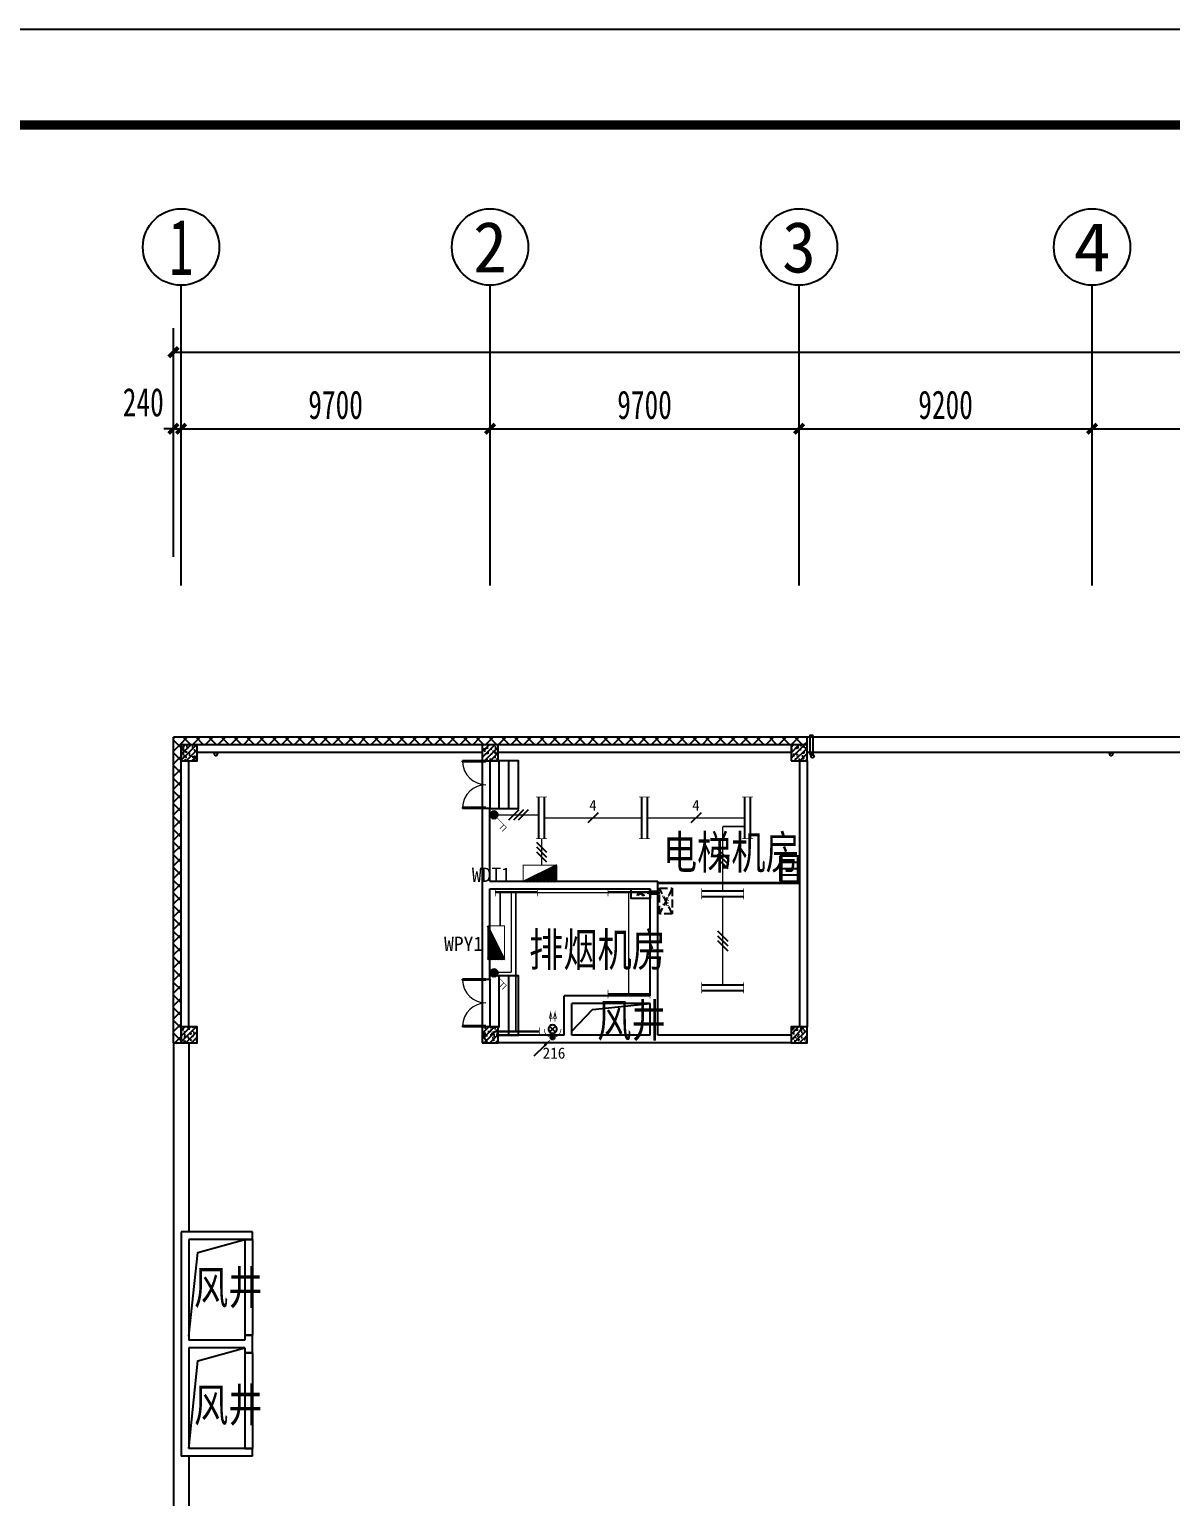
# Model space of a CAD drawing. Header units: millimetres. Extents: x -633009578 to 5705885, y -633235091 to 2571734.
# Drawn here: x 3029311 to 3065143, y 1762923 to 1808964 of the extents above; entities that cross this region are included whole.
import ezdxf
from ezdxf.enums import TextEntityAlignment as Align

# ---------------------------------------------------------------- set-up
doc = ezdxf.new("R2010")
doc.units = ezdxf.units.MM
doc.header["$LTSCALE"] = 1000
doc.header["$MEASUREMENT"] = 0
doc.linetypes.add('DASH', pattern=[0.35, 0.25, -0.1])
doc.layers.get('0').update_dxf_attribs({"color": 9})
for name, color, linetype in [('000000000000电气', 7, 'Continuous'), ('3T_WOOD', 21, 'Continuous'), ('A-COLUM(柱)', 255, 'Continuous'), ('A-DOOR(门）', 4, 'Continuous'), ('A-EQPM(设备)', 15, 'Continuous'), ('A-HATH(填充)', 8, 'Continuous'), ('A-LM-QPM(设备)', 8, 'Continuous'), ('A-LM-RAIL(栏杆)', 167, 'Continuous'), ('A-OTHER(其它)', 192, 'Continuous'), ('A-ROOF(屋顶)', 11, 'Continuous'), ('A-ROOF-G(钢构)', 25, 'Continuous'), ('A-ST(雨水管)', 161, 'Continuous'), ('A-STAR(楼梯)', 51, 'Continuous'), ('A-TEXT(房间)', 243, 'Continuous'), ('A-WALL(墙)', 255, 'Continuous'), ('A-WINDOW（窗）', 4, 'Continuous'), ('AXIS_TEXT', 7, 'Continuous'), ('C-AXIS(轴号)', 3, 'Continuous'), ('WALL', 9, 'Continuous'), ('电-弱电平面-箭头', 3, 'Continuous'), ('电-强电平面-标注', 3, 'Continuous'), ('电-强电平面-线缆', 3, 'Continuous'), ('设备-照明', 3, 'Continuous'), ('设备-箱柜', 3, 'Continuous'), ('院图签、封面151013$0$PUB_TITLE', 153, 'Continuous'), ('院图签、封面151013$0$图签文字', 4, 'Continuous')]:
    doc.layers.add(name, color=color, linetype=linetype)
doc.styles.add('_TCH', font='simhei.ttf', dxfattribs={"width": 0.75, "bigfont": 'hztxt.shx'})
doc.styles.add('_TCH_AXIS', font='simhei.ttf', dxfattribs={"bigfont": 'GBCBIG'})
doc.styles.add('_TCH_DIM', font='simhei.ttf', dxfattribs={"width": 0.8, "bigfont": 'hztxt.shx'})
doc.styles.add('_TCH_DIM_T3', font='simhei.ttf', dxfattribs={"width": 0.707, "bigfont": 'GBCBIG'})
doc.styles.add('COMPLEX', font='simhei.ttf')
doc.styles.add('ELEC-DIM', font='simhei.ttf')
doc.styles.add('IDQSTYLE', font='simhei.ttf', dxfattribs={"width": 0.707, "bigfont": 'hztxt.shx'})
doc.styles.add('宋体', font='simhei.ttf')
doc.styles.add('院图签、封面151013$0$-宋体', font='simhei.ttf', dxfattribs={"width": 0.8})
doc.dimstyles.new('_TCH_ARCH&&300', dxfattribs={"dimtxt": 892.5, "dimasz": 300, "dimexe": 750, "dimexo": 900, "dimgap": 300, "dimtad": 1, "dimdec": 0, "dimzin": 0, "dimdsep": 46, "dimtxsty": '_TCH_DIM_T3', "dimblk": 'ARCHTICK', "dimcen": 0.09, "dimclrt": 7, "dimazin": 2, "dimtfac": 1, "dimtdec": 0, "dimtix": 1, "dimtmove": 2, "dimatfit": 3, "dimfxl": 1, "dimtolj": 1, "dimtzin": 0, "dimarcsym": 0})
pattern_1 = [(45, (-2085598.514908035, -974312.4123308776), (-200.0002033111466, 200.0002033111467), []), (135, (-2085598.514908035, -974312.4123308776), (-200.0002033111467, -200.0002033111466), [])]

# ---------------------------------------------------------------- blocks, each defined once
blk = doc.blocks.new('31231')
at = {"layer": 'A-EQPM(设备)', "linetype": 'DASH', "ltscale": 500}
blk.add_lwpolyline([(46923.81837394973, 1033154.040788963), (47003.81837394973, 1033154.040788963), (47003.81837394973, 1032854.040788963), (46923.81837394973, 1032854.040788963)], close=True, dxfattribs=at)
blk.add_lwpolyline([(46963.81837394973, 1033204.040788963), (46963.81837394973, 1032804.040788963)], dxfattribs=at)
blk = doc.blocks.new('VdFDAFDFfasdgfswgre')
at = {"layer": 'A-LM-QPM(设备)'}
for p, q in [((-18.82899837940931, -406.182118716184), (32.44091908354312, -219.865729555022)), ((5.094279481098056, -412.765245873481), (-18.82899837940931, -406.182118716184)), ((26.97990751266479, -333.232229411602), (5.094279481098056, -412.765245873481)), ((49.2817729152739, -324.0305588338524), (26.97990751266479, -333.232229411602)), ((26.97990751266479, -333.232229411602), (49.2817729152739, -324.0305588338524)), ((67.04131023027003, -429.8116214922629), (26.97990751266479, -333.232229411602)), ((32.44091908354312, -219.865729555022), (56.36419694311917, -226.448856712319)), ((56.36419694311917, -226.448856712319), (37.18157476373017, -296.1590703437105)), ((37.18157476373017, -296.1590703437105), (49.2817729152739, -324.0305588338524)), ((49.2817729152739, -324.0305588338524), (125.9159782715142, -245.5878820237704)), ((153.1663345098495, -253.0865434217267), (58.93851659074426, -349.0140868732706)), ((58.93851659074426, -349.0140868732706), (97.61874484550208, -438.2258171304129)), ((97.61874484550208, -438.2258171304129), (67.04131023027003, -429.8116214922629)), ((125.9159782715142, -245.5878820237704), (153.1663345098495, -253.0865434217267))]:
    blk.add_line(p, q, dxfattribs=at)
blk.add_lwpolyline([(0, 0), (289.248551459983, -79.59444376500323), (130.0596639309078, -658.0915466849692), (-159.1888875309378, -578.4971029208973)], close=True, dxfattribs=at)
blk = doc.blocks.new('1fdasdas')
at = {"layer": 'A-EQPM(设备)', "linetype": 'DASH'}
for p, q in [((800.000240216963, -0.0003133723512291908), (0.0002401703968644142, 399.9996865927242)), ((0.0002401703968644142, -0.0003133723512291908), (800.000240216963, 399.9996865927242))]:
    blk.add_line(p, q, dxfattribs=at)
blk.add_lwpolyline([(0.0002401703968644142, 399.9996865927242), (800.000240216963, 399.9996865927242), (800.000240216963, -0.0003133723512291908), (0.0002401703968644142, -0.0003133723512291908)], close=True, dxfattribs=at)
at = {"layer": 'A-EQPM(设备)', "style": '_TCH_DIM', "width": 0.7058823529411765}
blk.add_text('A.C', height=204, dxfattribs=at).set_placement((239.6609672275372, 108.2505295248702))
blk = doc.blocks.new('$DorLib2D$00000002')
for p, q in [((-0.5, -5.684341886080802e-17), (-0.5000000000000007, 0.4875)), ((-0.4750000000000007, 0.4875), (-0.5000000000000007, 0.4875)), ((-0.475, -2.842170943040401e-17), (-0.4750000000000007, 0.4875)), ((0.475, -2.842170943040401e-17), (0.4750000000000007, 0.4875)), ((0.4750000000000007, 0.4875), (0.5000000000000007, 0.4875)), ((0.5, -5.684341886080802e-17), (0.5000000000000007, 0.4875)), ((-0.5, -5.684341886080802e-17), (-0.475, -2.842170943040401e-17)), ((0.5, -5.684341886080802e-17), (0.475, -2.842170943040401e-17))]:
    blk.add_line(p, q)
at = {"lineweight": 13}
for centre, start, end in [((-0.4875, -4.263256414560601e-17), 0, 88.53071641864632), ((0.4875, -4.263256414560601e-17), 91.4692835813537, 180)]:
    blk.add_arc(centre, 0.4875, start, end, dxfattribs=at)
blk = doc.blocks.new('_FZH')
h = blk.add_hatch()
h.set_pattern_fill('钢筋混凝土', color=256, scale=0.1, style=0)
h.set_pattern_definition([(45, (0, 0), (-0.1767766952966369, 0.1767766952966369), []), (50, (0, 0), (0.7172601826007535, -0.06275213498259512), [0.07500000000000001, -0.8250000000000001]), (355, (0, 0), (-0.138751333613, 0.7521921337000119), [0.06, -0.66]), (100.4514, (0.05977168000000001, -0.00522934), (0.5785093817140216, 0.6894395420609536), [0.06374019, -0.701142112]), (46.1842, (0, 0.2), (1.067241048625645, -0.1655190143290181), [0.1125, -1.2375]), (96.6356, (0.088936745, 0.186206693), (0.9346627055487033, 0.9741178709004418), [0.095610288, -1.051713]), (351.1842, (0, 0.2), (0.9346619451336272, 0.9741186009253247), [0.09000000000000001, -0.9900000000000001]), (21, (0.1, 0.15), (0.5969070521184617, -0.4026188906653388), [0.07500000000000001, -0.8250000000000001]), (326, (0.1, 0.15), (0.2433153319215824, 0.7251500450468529), [0.06, -0.66]), (71.4514, (0.149742233, 0.116448394), (0.84022262858149, 0.3225304967099524), [0.06374019, -0.701142112]), (37.50000000000001, (0, 0), (0.01215985531729062, 0.3328938538313115), [0, -0.652, 0, -0.67, 0, -0.6625000000000001]), (7.499999999999999, (0, 0), (0.2630695374421486, 0.3944117118823603), [0, -0.382, 0, -0.637, 0, -0.2525]), (-32.5, (-0.223, 0), (0.533822436172409, -0.02255487173437976), [0, -0.25, 0, -0.78, 0, -1.035]), (-42.5, (-0.323, 0), (0.5831861693423862, 0.1001049823323177), [0, -0.325, 0, -0.518, 0, -0.735])])
h.paths.add_polyline_path([(-0.5, -0.5), (0.5, -0.5), (0.5, 0.5), (-0.5, 0.5)])
blk.add_lwpolyline([(-0.5, -0.5), (0.5, -0.5), (0.5, 0.5), (-0.5, 0.5)], close=True)
blk = doc.blocks.new('_ArchTick')
at = {"color": 0, "linetype": 'ByBlock', "const_width": 0.4}
blk.add_lwpolyline([(-0.5, -0.5), (0.5, 0.5)], dxfattribs=at)
blk = doc.blocks.new('*D435')
at = {"layer": 'C-AXIS(轴号)', "color": 0, "lineweight": -2, "transparency": 16777216}
for p, q in [((-133540.0009442, 140999.999999938), (-133540.0009442, 145769.4722877884)), ((-133299.9960723259, 140999.999999938), (-133299.9960723259, 145769.4722877884)), ((-133540.0009442, 145019.4722877884), (-133840.0009442, 145019.4722877884)), ((-133540.0009442, 145019.4722877884), (-133299.9960723259, 145019.4722877884)), ((-133299.9960723259, 145019.4722877884), (-132999.9960723259, 145019.4722877884))]:
    blk.add_line(p, q, dxfattribs=at)
at = {"layer": 'Defpoints', "color": 0, "transparency": 16777216}
for p in [(-133299.9960723259, 145019.4722877884), (-133540.0009442, 140099.999999938), (-133299.9960723259, 140099.999999938)]:
    blk.add_point(p, dxfattribs=at)
at = {"layer": 'C-AXIS(轴号)', "color": 0, "linetype": 'ByBlock', "lineweight": -2, "transparency": 16777216, "xscale": 300, "yscale": 300, "zscale": 300}
blk.add_blockref('_ArchTick', (-133540.0009442, 145019.4722877884), dxfattribs=at)
at = {"layer": 'C-AXIS(轴号)', "color": 0, "linetype": 'ByBlock', "lineweight": -2, "transparency": 16777216, "xscale": 300, "yscale": 300, "zscale": 300, "rotation": 180}
blk.add_blockref('_ArchTick', (-133299.9960723259, 145019.4722877884), dxfattribs=at)
at = {"layer": 'C-AXIS(轴号)', "color": 7, "transparency": 16777216, "insert": (-134488.0009442, 145844.4722877884), "char_height": 892.5, "attachment_point": 5, "style": '_TCH_DIM_T3'}
blk.add_mtext('\\A1;240', dxfattribs=at)
blk = doc.blocks.new('*D436')
at = {"layer": 'C-AXIS(轴号)', "color": 0, "lineweight": -2, "transparency": 16777216}
for p, q in [((-133299.9960723259, 140999.999999938), (-133299.9960723259, 145769.4722877884)), ((-123599.9960723259, 140999.999999938), (-123599.9960723259, 145769.4722877884)), ((-133299.9960723259, 145019.4722877884), (-123599.9960723259, 145019.4722877884))]:
    blk.add_line(p, q, dxfattribs=at)
at = {"layer": 'Defpoints', "color": 0, "transparency": 16777216}
for p in [(-123599.9960723259, 145019.4722877884), (-133299.9960723259, 140099.999999938), (-123599.9960723259, 140099.999999938)]:
    blk.add_point(p, dxfattribs=at)
at = {"layer": 'C-AXIS(轴号)', "color": 0, "linetype": 'ByBlock', "lineweight": -2, "transparency": 16777216, "xscale": 300, "yscale": 300, "zscale": 300, "rotation": 180}
blk.add_blockref('_ArchTick', (-133299.9960723259, 145019.4722877884), dxfattribs=at)
at = {"layer": 'C-AXIS(轴号)', "color": 0, "linetype": 'ByBlock', "lineweight": -2, "transparency": 16777216, "xscale": 300, "yscale": 300, "zscale": 300}
blk.add_blockref('_ArchTick', (-123599.9960723259, 145019.4722877884), dxfattribs=at)
at = {"layer": 'C-AXIS(轴号)', "color": 7, "transparency": 16777216, "insert": (-128449.9960723259, 145765.7222877884), "char_height": 892.5, "attachment_point": 5, "style": '_TCH_DIM_T3'}
blk.add_mtext('\\A1;9700', dxfattribs=at)
blk = doc.blocks.new('*D437')
at = {"layer": 'C-AXIS(轴号)', "color": 0, "lineweight": -2, "transparency": 16777216}
for p, q in [((-123599.9960723259, 140999.999999938), (-123599.9960723259, 145769.4722877884)), ((-113899.9960723259, 140999.999999938), (-113899.9960723259, 145769.4722877884)), ((-123599.9960723259, 145019.4722877884), (-113899.9960723259, 145019.4722877884))]:
    blk.add_line(p, q, dxfattribs=at)
at = {"layer": 'Defpoints', "color": 0, "transparency": 16777216}
for p in [(-113899.9960723259, 145019.4722877884), (-123599.9960723259, 140099.999999938), (-113899.9960723259, 140099.999999938)]:
    blk.add_point(p, dxfattribs=at)
at = {"layer": 'C-AXIS(轴号)', "color": 0, "linetype": 'ByBlock', "lineweight": -2, "transparency": 16777216, "xscale": 300, "yscale": 300, "zscale": 300, "rotation": 180}
blk.add_blockref('_ArchTick', (-123599.9960723259, 145019.4722877884), dxfattribs=at)
at = {"layer": 'C-AXIS(轴号)', "color": 0, "linetype": 'ByBlock', "lineweight": -2, "transparency": 16777216, "xscale": 300, "yscale": 300, "zscale": 300}
blk.add_blockref('_ArchTick', (-113899.9960723259, 145019.4722877884), dxfattribs=at)
at = {"layer": 'C-AXIS(轴号)', "color": 7, "transparency": 16777216, "insert": (-118749.9960723259, 145765.7222877884), "char_height": 892.5, "attachment_point": 5, "style": '_TCH_DIM_T3'}
blk.add_mtext('\\A1;9700', dxfattribs=at)
blk = doc.blocks.new('*D438')
at = {"layer": 'C-AXIS(轴号)', "color": 0, "lineweight": -2, "transparency": 16777216}
for p, q in [((-113899.9960723259, 140999.999999938), (-113899.9960723259, 145769.4722877884)), ((-104699.9960723259, 140999.999999938), (-104699.9960723259, 145769.4722877884)), ((-113899.9960723259, 145019.4722877884), (-104699.9960723259, 145019.4722877884))]:
    blk.add_line(p, q, dxfattribs=at)
at = {"layer": 'Defpoints', "color": 0, "transparency": 16777216}
for p in [(-104699.9960723259, 145019.4722877884), (-113899.9960723259, 140099.999999938), (-104699.9960723259, 140099.999999938)]:
    blk.add_point(p, dxfattribs=at)
at = {"layer": 'C-AXIS(轴号)', "color": 0, "linetype": 'ByBlock', "lineweight": -2, "transparency": 16777216, "xscale": 300, "yscale": 300, "zscale": 300, "rotation": 180}
blk.add_blockref('_ArchTick', (-113899.9960723259, 145019.4722877884), dxfattribs=at)
at = {"layer": 'C-AXIS(轴号)', "color": 0, "linetype": 'ByBlock', "lineweight": -2, "transparency": 16777216, "xscale": 300, "yscale": 300, "zscale": 300}
blk.add_blockref('_ArchTick', (-104699.9960723259, 145019.4722877884), dxfattribs=at)
at = {"layer": 'C-AXIS(轴号)', "color": 7, "transparency": 16777216, "insert": (-109299.9960723259, 145765.7222877884), "char_height": 892.5, "attachment_point": 5, "style": '_TCH_DIM_T3'}
blk.add_mtext('\\A1;9200', dxfattribs=at)
blk = doc.blocks.new('*D439')
at = {"layer": 'C-AXIS(轴号)', "color": 0, "lineweight": -2, "transparency": 16777216}
for p, q in [((-104699.9960723259, 140999.999999938), (-104699.9960723259, 145769.4722877884)), ((-95499.99607232586, 140999.999999938), (-95499.99607232586, 145769.4722877884)), ((-104699.9960723259, 145019.4722877884), (-95499.99607232586, 145019.4722877884))]:
    blk.add_line(p, q, dxfattribs=at)
at = {"layer": 'Defpoints', "color": 0, "transparency": 16777216}
for p in [(-95499.99607232586, 145019.4722877884), (-104699.9960723259, 140099.999999938), (-95499.99607232586, 140099.999999938)]:
    blk.add_point(p, dxfattribs=at)
at = {"layer": 'C-AXIS(轴号)', "color": 0, "linetype": 'ByBlock', "lineweight": -2, "transparency": 16777216, "xscale": 300, "yscale": 300, "zscale": 300, "rotation": 180}
blk.add_blockref('_ArchTick', (-104699.9960723259, 145019.4722877884), dxfattribs=at)
at = {"layer": 'C-AXIS(轴号)', "color": 0, "linetype": 'ByBlock', "lineweight": -2, "transparency": 16777216, "xscale": 300, "yscale": 300, "zscale": 300}
blk.add_blockref('_ArchTick', (-95499.99607232586, 145019.4722877884), dxfattribs=at)
at = {"layer": 'C-AXIS(轴号)', "color": 7, "transparency": 16777216, "insert": (-100099.9960723259, 145765.7222877884), "char_height": 892.5, "attachment_point": 5, "style": '_TCH_DIM_T3'}
blk.add_mtext('\\A1;9200', dxfattribs=at)
blk = doc.blocks.new('*D452')
at = {"layer": 'C-AXIS(轴号)', "color": 0, "lineweight": -2, "transparency": 16777216}
for p, q in [((-133540.0009442, 140999.999999938), (-133540.0009442, 148169.4722877884)), ((739.9990557776764, 140999.999999938), (739.9990557776764, 148169.4722877884)), ((-133540.0009442, 147419.4722877884), (739.9990557776764, 147419.4722877884))]:
    blk.add_line(p, q, dxfattribs=at)
at = {"layer": 'Defpoints', "color": 0, "transparency": 16777216}
for p in [(739.9990557776764, 147419.4722877884), (-133540.0009442, 140099.999999938), (739.9990557776764, 140099.999999938)]:
    blk.add_point(p, dxfattribs=at)
at = {"layer": 'C-AXIS(轴号)', "color": 0, "linetype": 'ByBlock', "lineweight": -2, "transparency": 16777216, "xscale": 300, "yscale": 300, "zscale": 300, "rotation": 180}
blk.add_blockref('_ArchTick', (-133540.0009442, 147419.4722877884), dxfattribs=at)
at = {"layer": 'C-AXIS(轴号)', "color": 0, "linetype": 'ByBlock', "lineweight": -2, "transparency": 16777216, "xscale": 300, "yscale": 300, "zscale": 300}
blk.add_blockref('_ArchTick', (739.9990557776764, 147419.4722877884), dxfattribs=at)
at = {"layer": 'C-AXIS(轴号)', "color": 7, "transparency": 16777216, "insert": (-66400.00094421115, 148165.7222877884), "char_height": 892.5, "attachment_point": 5, "style": '_TCH_DIM_T3'}
blk.add_mtext('\\A1;134280', dxfattribs=at)
blk = doc.blocks.new('_AXISO')
blk.add_circle((0, 0), 0.5)
at = {"layer": 'AXIS_TEXT', "style": 'COMPLEX', "width": 1.041666666666667}
blk.add_attdef('A', text='', height=0.56, dxfattribs=at).set_placement((-0.25, -0.28), (0.25, -0.28), align=Align.FIT)
blk = doc.blocks.new('*X123')
at = {"color": 0, "linetype": 'Continuous'}
for p, q in [((236.8433150387835, 319.9990725063215), (241.4210886051158, 324.5768460726538)), ((237.2675791074955, 319.9990725063215), (242.2655414724513, 324.9970348712774)), ((237.6918431762074, 319.9990725063215), (242.2655414724513, 324.5727708025654)), ((232.6006743516642, 319.9990725063215), (232.9358072308772, 320.3342053855345)), ((233.0249384203761, 319.9990725063215), (233.7843353683011, 320.7584694542464)), ((233.4492024890881, 319.9990725063215), (234.6328635057249, 321.1827335229584)), ((233.8734665578, 319.9990725063215), (235.4813916431488, 321.6069975916703)), ((234.297730626512, 319.9990725063215), (236.3299197805727, 322.0312616603822)), ((234.7219946952239, 319.9990725063215), (237.1784479179965, 322.4555257290941)), ((235.1462587639358, 319.9990725063215), (238.0269760554204, 322.8797897978061)), ((235.5705228326477, 319.9990725063215), (238.8755041928442, 323.304053866518)), ((235.9947869013596, 319.9990725063215), (239.7240323302681, 323.7283179352299)), ((236.4190509700716, 319.9990725063215), (240.5725604676919, 324.1525820039419)), ((238.1161072449193, 319.9990725063215), (242.2655414724513, 324.1485067338535)), ((238.5403713136312, 319.9990725063215), (242.2655414724513, 323.7242426651416)), ((238.9646353823431, 319.9990725063215), (242.2655414724513, 323.2999785964296)), ((239.3888994510551, 319.9990725063215), (242.2655414724513, 322.8757145277177)), ((239.813163519767, 319.9990725063215), (242.2655414724513, 322.4514504590058)), ((240.2374275884789, 319.9990725063215), (242.2655414724513, 322.0271863902939)), ((240.6616916571909, 319.9990725063215), (242.2655414724513, 321.6029223215819)), ((241.0859557259028, 319.9990725063215), (242.2655414724513, 321.17865825287)), ((241.5102197946147, 319.9990725063215), (242.2655414724513, 320.7543941841581)), ((241.9344838633266, 319.9990725063215), (242.2655414724513, 320.3301301154461))]:
    blk.add_line(p, q, dxfattribs=at)
blk = doc.blocks.new('HC000431')
at = {"color": 0, "linetype": 'Continuous'}
blk.add_line((5, 2.5), (-5, -2.5), dxfattribs=at)
at = {"color": 0, "linetype": 'Continuous', "const_width": 0.3}
for points in [[(5, 2.5), (-5, 2.5), (-5, -2.5)], [(-5, -2.5), (5, -2.5), (5, 2.5)]]:
    blk.add_lwpolyline(points, dxfattribs=at)
at = {"color": 0, "linetype": 'Continuous'}
blk.add_blockref('*X123', (-237.2655414724513, -322.4990725063215), dxfattribs=at)
at = {"color": 0, "style": 'IDQSTYLE', "width": 0.7}
blk.add_attdef('PSFHATT', (7.000000000000028, -2.5), '', height=2.5, dxfattribs=at)
blk = doc.blocks.new('HC000067')
at = {"color": 0, "linetype": 'Continuous'}
for points, const_width in [([(6.25, 0.8328412808464349), (-6.250000000000057, 0.8328412808464349)], 0.6), ([(-6.250000000000057, 1.65), (-6.250000000000057, -1.650000000000057)], 0.2), ([(6.25, 1.65), (6.25, -1.650000000000057)], 0.2), ([(6.25, -0.8328412808464352), (-6.250000000000057, -0.8328412808464352)], 0.6)]:
    blk.add_lwpolyline(points, dxfattribs=dict(at, const_width=const_width))
at = {"color": 0, "style": 'IDQSTYLE', "width": 0.7}
blk.add_attdef('PSFHATT', (8.25, -1.650000000000057), '', height=2.5, dxfattribs=at)
blk = doc.blocks.new('*X157')
at = {"color": 0, "linetype": 'Continuous'}
for p, q in [((261.9988066744281, 135.850956910748), (263.2375091559566, 137.0896593922765)), ((262.0234026256783, 135.5927101495236), (263.4957559171792, 137.0650634410244)), ((262.0463461952987, 136.1813391440932), (262.9071269225657, 137.0421198713602)), ((262.0884022348038, 135.3748670461744), (263.7135990205094, 137.00006383188)), ((262.1829592200917, 135.1865813189878), (263.9018847477136, 136.9055068466096)), ((262.3023466942452, 135.0231260806666), (264.0653399860179, 136.7861193724393)), ((262.4446987243758, 134.8826353983226), (264.205830668362, 136.6437673423088)), ((262.6100901587723, 134.7651841202445), (264.3232819464568, 136.478375907929)), ((262.8005700291263, 134.6728212781239), (264.4156447885779, 136.2878960375755)), ((263.0211904412342, 134.6105989777572), (264.4778670889456, 136.0672756254685)), ((263.2836307586351, 134.5901965826834), (264.4982694840214, 135.8048353080697)), ((263.6234742990336, 134.6471974106073), (264.4412686561033, 135.464991767677))]:
    blk.add_line(p, q, dxfattribs=at)
blk = doc.blocks.new('HC000107')
at = {"color": 0, "linetype": 'Continuous', "const_width": 0.2}
for points in [[(0.8838834764831067, 2.133883476483163), (3.75, 5), (5, 3.75)], [(2.898879886034138, 4.275409520972289), (4.191507707965854, 3.019373591507303)]]:
    blk.add_lwpolyline(points, dxfattribs=at)
blk.add_lwpolyline([(0.88388347648322, 0.3661165235168934, 0.1989123673796338), (1.249999999999944, 1.250000000000057, 0.1989123673796269), (0.8838834764831636, 2.13388347648322, 0.1989123673796352), (4.172009959724221e-16, 2.5, 0.1989123673796539), (-0.8838834764831627, 2.13388347648322, 0.1989123673796721), (-1.250000000000056, 1.250000000000057, 0.1989123673796564), (-0.8838834764832764, 0.3661165235168368, 0.198912367379673), (0, 0, 0.198912367379652)], format="xyb", close=True, dxfattribs=at)
at = {"color": 0, "linetype": 'Continuous'}
blk.add_blockref('*X157', (-263.2487560761182, -134.5897099905746), dxfattribs=at)
at = {"color": 0, "style": 'IDQSTYLE', "width": 0.7}
blk.add_attdef('PSFHATT', (7, -1e-08), '', height=2.5, dxfattribs=at)
blk = doc.blocks.new('HC000066')
at = {"color": 0, "linetype": 'Continuous'}
for points, const_width in [([(-6.250000000000057, 0), (6.25, 0)], 0.7), ([(-6.250000000000057, 1.25), (-6.250000000000057, -1.250000000000057)], 0.2), ([(6.25, 1.25), (6.25, -1.250000000000057)], 0.2)]:
    blk.add_lwpolyline(points, dxfattribs=dict(at, const_width=const_width))
at = {"color": 0, "style": 'IDQSTYLE', "width": 0.7}
blk.add_attdef('PSFHATT', (8.25, -1.250000000000057), '', height=2.5, dxfattribs=at)
blk = doc.blocks.new('HC000064')
at = {"color": 0, "linetype": 'Continuous'}
for p, q in [((-0.8838834764831063, -0.8838834764831063), (0.8838834764831063, 0.8838834764831063)), ((-0.8838834764830494, 0.8838834764831063), (0.8838834764831631, -0.8838834764831063))]:
    blk.add_line(p, q, dxfattribs=at)
at = {"color": 0, "linetype": 'Continuous', "const_width": 0.2}
blk.add_lwpolyline([(5.710751695749348e-14, 2.499999999999886, 0.1989123673796647), (-1.767766952966326, 1.767766952966327, 0.1989123673796613), (-2.5, 1.951292859901378e-16, 0.1989123673796761), (-1.767766952966326, -1.76776695296644, 0.1989123673796782), (5.594010226827932e-14, -2.500000000000227)], format="xyb", dxfattribs=at)
for points in [[(2.226896073527712, 0.5659208660671311), (5.003498004369476, 0.5624686703930024), (3.296463286048663, 1.009912150058199), (3.185957433181557, 0.1260038671447887), (5.003498004369476, 0.5624686703930024)], [(2.224443767981995, -0.721123763554715), (5.001045698823816, -0.7245759592289005), (3.294010980502946, -0.2771324795636474), (3.18350512763584, -1.161040762477114), (5.001045698823816, -0.7245759592289005)]]:
    blk.add_lwpolyline(points, dxfattribs=at)
at = {"color": 0, "linetype": 'Continuous'}
for centre, radius, start, end in [((1.199040866595169e-14, -7.105427357601002e-14), 1.250000000000069, 135.0000000000036, 179.9999999999968), ((-2.259303855112194e-14, -1.740829702612245e-13), 1.250000000000117, 89.99999999999898, 134.9999999999991), ((-9.10937991704941e-14, -1.740829702612245e-13), 1.250000000000117, 45.00000000000085, 89.99999999999582), ((-1.252331571777177e-13, -7.088774012231625e-14), 1.250000000000068, 3.249254662582951e-12, 44.99999999999639), ((-2.284838984678572e-13, -5.684341886080801e-14), 1.250000000000172, 315.0000000000093, 2.605510395054555e-12), ((-2.264854970235319e-14, -5.695444116327053e-14), 1.250000000000034, 179.9999999999974, 225.0000000000007), ((-2.270406085358445e-14, -1.338928967697939e-13), 1.24999999999998, 224.9999999999983, 270.000000000001), ((-9.131584377541913e-14, 3.996802888650564e-15), 1.250000000000118, 270.0000000000042, 315.0000000000028)]:
    blk.add_arc(centre, radius, start, end, dxfattribs=at)
at = {"color": 0, "style": 'IDQSTYLE', "width": 0.7}
blk.add_attdef('PSFHATT', (7.003498004369476, -2.500000010000227), '', height=2.5, dxfattribs=at)
blk = doc.blocks.new('*X126')
at = {"color": 0, "linetype": 'Continuous'}
for p, q in [((192.590110055903, 446.7242872143482), (193.9264208598343, 448.0605980182795)), ((192.6512440212146, 447.2096852483717), (193.4410228258108, 447.9994640529679)), ((192.666080612941, 446.3759937026742), (194.2747143715083, 447.9846274612416)), ((192.8122309321682, 446.0978799531896), (194.552828120993, 447.8384771420143)), ((193.0126674313866, 445.874052383696), (194.7766556904866, 447.6380406427959)), ((193.2651240367983, 445.7022449203958), (194.9484631537868, 447.3855840373842)), ((193.5780466605768, 445.5909034754624), (195.0598045987202, 447.0726614136058)), ((193.9838870800477, 445.5724798262212), (195.0782282479613, 446.6668209941349))]:
    blk.add_line(p, q, dxfattribs=at)
blk = doc.blocks.new('HC001447')
at = {"color": 0, "linetype": 'Continuous'}
blk.add_line((-5.469508829517324, -5.531426259851287), (-2.364015929042509, -2.356448738054951), dxfattribs=at)
blk.add_lwpolyline([(-2.364015929042509, -2.356448738054951, 0.8, 0, 0), (-0.4121164681388194, -0.4698776614111466, 0, 0, 0)], format="xyseb", dxfattribs=at)
blk.add_circle((0, 0), 0.625, dxfattribs=at)
at = {"color": 0, "linetype": 'Continuous', "xscale": 0.5, "yscale": 0.5, "zscale": 0.5}
blk.add_blockref('*X126', (-96.91845018383214, -223.4069038532592), dxfattribs=at)
at = {"color": 0, "style": 'IDQSTYLE', "width": 0.7}
blk.add_attdef('PSFHATT', (2.62500001, -5.531426259851287), '', height=2.5, dxfattribs=at)
blk = doc.blocks.new('建筑图框_A1')
at = {"layer": '院图签、封面151013$0$PUB_TITLE'}
blk.add_lwpolyline([(0, 0), (84100, 0), (84100, 59400), (0, 59400)], close=True, dxfattribs=at)
at = {"layer": '院图签、封面151013$0$PUB_TITLE', "const_width": 100}
blk.add_lwpolyline([(2500, 1000), (83100, 1000), (83100, 58400), (2500, 58400)], close=True, dxfattribs=at)
at = {"layer": '院图签、封面151013$0$图签文字', "color": 6, "style": '院图签、封面151013$0$-宋体'}
for tag, height, width, p in [('工程主持人', 400, 0.7999999999883585, (79990.91196859907, 29505.93707200652)), ('审定', 400, 0.7999999999883585, (79990.91196859907, 28705.93707200605)), ('审核', 400, 0.7999999999883585, (79990.91196859907, 27905.93707200559)), ('专业负责人', 400, 0.7999999999883585, (79990.91196859907, 27105.93707200512)), ('校对', 400, 0.7999999999883585, (79990.91196859907, 26305.93707200466)), ('设计', 400, 0.7999999999883585, (79990.91196859907, 25505.93707200419)), ('方案设计人', 400, 0.7999999999883585, (79990.91196859907, 24706.79438478127)), ('工程编号', 300, 0.7000000000116415, (81000.00416498398, 8700.424278954277)), ('版次', 300, 0.7000000000116415, (78738.08139540046, 3005.726258059498)), ('日期', 300, 0.7000000000116415, (82038.0813954557, 3000.226258123759)), ('图号', 200, 0.7000000000116415, (82538.08139542397, 2400.075247410685)), ('比例', 300, 0.7000000000116415, (78738.08139537089, 2200.188802679535)), ('图号_X施', 300, 0.7000000000116415, (81538.08139540977, 2200.188802651362)), ('图号_总数', 200, 0.7000000000116415, (82538.08139541186, 2000.075247410219))]:
    blk.add_attdef(tag, text='', height=height, dxfattribs=dict(at, width=width)).set_placement(p, align=Align.MIDDLE_CENTER)
at = {"layer": '院图签、封面151013$0$图签文字', "color": 6, "style": '院图签、封面151013$0$-宋体', "width": 0.7}
for tag, p in [('建设单位_001', (80935.88661794258, 7446.21079580821)), ('工程名称_001', (80933.52706738078, 6045.368099178996)), ('图名_001', (79742.88288308708, 4059.656552180292))]:
    blk.add_attdef(tag, p, '', height=300, dxfattribs=at)
blk = doc.blocks.new('G$C91E54488')
at = {"layer": 'A-HATH(填充)'}
h = blk.add_hatch(dxfattribs=at)
h.set_pattern_fill('多孔材料', color=256, scale=100, style=0)
h.set_pattern_definition(pattern_1)
h.paths.add_polyline_path([(-133300.0015785219, 125750.000000513), (-133300.0015785326, 135099.9999998967), (-133540.0015785224, 135339.9999998988), (-133540.0015785219, 125750.000000513)])
h = blk.add_hatch(dxfattribs=at)
h.set_pattern_fill('多孔材料', color=256, scale=100, style=0)
h.set_pattern_definition(pattern_1)
h.paths.add_polyline_path([(-113649.9960723259, 135339.9999998963), (-133540.0015785224, 135339.9999998988), (-133300.0015785326, 135099.9999998967), (-113649.9960723259, 135099.9999998963)])
at = {"layer": 'A-DOOR(门）'}
for p, q in [((-123849.9960723259, 134600.0000001263), (-123849.9960723259, 133100.0000001263)), ((-123609.9960723259, 134600.0000001263), (-123609.9960723259, 133100.0000001263)), ((-123849.9960723259, 127750.0000000525), (-123849.9960723259, 126250.0000000525)), ((-123609.9960723259, 127750.0000000525), (-123609.9960723259, 126250.0000000525))]:
    blk.add_line(p, q, dxfattribs=at)
at = {"layer": 'A-LM-QPM(设备)'}
blk.add_lwpolyline([(-113460.0057239681, 135390.003462084), (-113560.0057239681, 135390.003462084), (-113560.0057239681, 134810.003462084), (-113460.0057239681, 134810.003462084)], close=True, dxfattribs=at)
at = {"layer": 'A-LM-RAIL(栏杆)'}
for points in [[(-118329.9960657354, 130785.0000058521), (-113889.9960723333, 130785.0000058551)], [(-118329.9960657354, 130755.0000058521), (-113889.9960723333, 130755.0000058551)]]:
    blk.add_lwpolyline(points, dxfattribs=at)
at = {"layer": 'A-OTHER(其它)'}
for points in [[(-121030.0009394446, 126119.9999999303), (-120384.4840694438, 126797.7247835443), (-118569.996065639, 126979.999999917)], [(-133059.9960724125, 116549.9999999242), (-132774.0657721153, 119170.1517959499), (-131299.9960723268, 119579.9999999028)], [(-133059.9960724041, 113019.9999997992), (-132774.065772573, 115770.1517959806), (-131299.9960727841, 116179.9999999335)]]:
    blk.add_lwpolyline(points, dxfattribs=at)
at = {"layer": 'A-ROOF(屋顶)'}
for points in [[(-66500.0009442009, 135340.0000004679), (-113649.9960723259, 135340.0000000958)], [(-66500.0009442009, 134859.9999999426), (-113649.9960723259, 134859.9999999426)], [(-133540.0010337373, 125749.999999938), (-133540.00139366, 87199.99999993795)], [(-133060.0010337373, 125749.999999938), (-133060.0010337373, 119819.9999999598)], [(-133060.0010337373, 112779.9999999368), (-133060.0010337373, 87199.99999993795)]]:
    blk.add_lwpolyline(points, dxfattribs=at)
at = {"layer": 'A-ROOF-G(钢构)'}
for points in [[(-114489.9960723333, 130819.9999997887), (-114489.9960723333, 131619.9999997887)], [(-114489.9960723333, 131619.9999997887), (-113889.9960723333, 131619.9999997887)], [(-114439.9960723333, 130819.9999997887), (-114439.9960723333, 131619.9999997887)], [(-114439.9960723333, 131419.9999997887), (-113939.9960723333, 131419.9999997887)], [(-114439.9960723333, 131219.9999997887), (-113939.9960723333, 131219.9999997887)], [(-113939.9960723333, 130819.9999997887), (-113939.9960723333, 131619.9999997887)], [(-113889.9960723333, 130819.9999997887), (-113889.9960723333, 131619.9999997887)], [(-114489.9960723333, 130819.9999997887), (-113889.9960723333, 130819.9999997887)], [(-114439.9960723333, 131019.9999997887), (-113939.9960723333, 131019.9999997887)]]:
    blk.add_lwpolyline(points, dxfattribs=at)
at = {"layer": 'A-ST(雨水管)'}
for points in [[(-132210.0009442, 134859.9999999389, -1), (-132210.0009442, 134759.9999999389, -1)], [(-113478.5474658455, 134787.4915762864, -1), (-113478.5474658455, 134687.4915762864, -1)], [(-104100.000944206, 134859.9999999389, -1), (-104100.000944206, 134759.9999999389, -1)], [(-104100.000944206, 134859.9999999389, 1), (-104100.000944206, 134759.9999999389, 1)]]:
    blk.add_lwpolyline(points, format="xyb", close=True, dxfattribs=at)
at = {"layer": 'A-STAR(楼梯)'}
for points in [[(-123609.9960723519, 133100.0000002583), (-123309.9960723519, 133100.0000002583), (-123309.9960723519, 134600.0000002576), (-123609.9960724232, 134600.0000002576)], [(-123309.9960723519, 133100.0000002583), (-123009.9960723519, 133100.0000002583), (-123009.9960723519, 134600.0000002576), (-123309.9960724232, 134600.0000002576)], [(-123009.9960723519, 133100.0000002583), (-122709.9960723519, 133100.0000002583), (-122709.9960723519, 134600.0000002576), (-123009.9960724232, 134600.0000002576)], [(-123609.996072351, 126250.0000001845), (-123309.996072351, 126250.0000001845), (-123309.996072351, 127850.0000001838), (-123609.9960724227, 127850.0000001838)], [(-123309.9960723612, 125989.999999957), (-123009.9960723612, 125989.999999957), (-123009.996072351, 127850.0000001838), (-123309.9960724227, 127850.0000001838)], [(-123009.9960723612, 125989.9999999459), (-122709.9960723612, 125989.9999999459), (-122709.996072351, 127850.0000001838), (-123009.9960724227, 127850.0000001838)]]:
    blk.add_lwpolyline(points, dxfattribs=at)
at = {"layer": 'A-WALL(墙)'}
for p, q in [((-123849.9960720977, 135099.9999998709), (-132799.99607231, 135099.9999998767)), ((-114149.9960720977, 135099.9999998807), (-123349.9960725862, 135099.9999998735)), ((-133300.0015784879, 126249.9999996888), (-133300.00157848, 134599.9999996886)), ((-133060.0015784604, 126249.9999996888), (-133060.0015784823, 134599.9999996886)), ((-123849.9960720977, 134859.9999998707), (-132799.99607231, 134859.9999998767)), ((-114149.9960720977, 134859.9999998804), (-123349.9960725862, 134859.9999998821)), ((-113889.9960723259, 134599.9999999382), (-113889.9960723259, 126249.9999999382)), ((-113649.9960723259, 134599.9999999382), (-113649.9960723259, 126249.9999999382)), ((-123609.9960723519, 133100.0000002583), (-123849.9960723119, 133100.0000002586)), ((-123849.9960723119, 133100.0000002586), (-123849.9960723259, 130699.9999997459)), ((-123609.996072324, 130819.9999997643), (-123609.9960723519, 133100.0000002583)), ((-123609.996072324, 130819.9999997643), (-118329.9960657354, 130819.9999997643)), ((-118329.9960657181, 127099.9999999393), (-118329.9960657354, 130819.9999997643)), ((-123849.9960723259, 130699.9999997459), (-123849.9960723668, 127750.0000000043)), ((-123609.9960723091, 127750.0000000043), (-123609.9960723016, 130579.9999997412)), ((-123609.9960723016, 130579.9999997412), (-118569.9960656809, 130579.9999997412)), ((-118569.9960656846, 127219.9999999375), (-118569.9960656809, 130579.9999997412)), ((-123849.9960723668, 127750.0000000043), (-123609.9960723091, 127750.0000000043)), ((-118569.9960656846, 127219.9999999375), (-121270.0009393832, 127219.9999999375)), ((-121270.0009393892, 125989.9999998865), (-121270.0009393832, 127219.9999999375)), ((-118329.9960657284, 125989.9999999482), (-118329.9960657181, 127099.9999999393)), ((-118569.9960657274, 126979.9999999375), (-121030.0009393846, 126979.9999999375)), ((-121030.0009393892, 125989.9999999582), (-121030.0009393846, 126979.9999999375)), ((-118569.9960657284, 125989.9999999584), (-118569.9960657274, 126979.9999999375)), ((-121270.0009393892, 125989.9999998865), (-123349.9960725862, 125989.9999999643)), ((-121150.0009394344, 125749.99999994), (-123349.9960725862, 125749.9999999524)), ((-118449.9960657191, 125749.99999994), (-121150.0009394344, 125749.99999994)), ((-118569.9960657284, 125989.9999999584), (-121030.0009393892, 125989.9999999582)), ((-114149.9960720977, 125749.9999999633), (-118449.9960657191, 125749.99999994)), ((-114149.9960720977, 125989.9999999517), (-118329.9960657284, 125989.9999999482)), ((-133299.9960723985, 119819.9999999598), (-133299.996072378, 116299.999999896)), ((-131059.9960723571, 119819.9999999598), (-133299.9960723985, 119819.9999999598)), ((-131059.9960723277, 119580.0000000041), (-131059.9960723571, 119819.9999999598)), ((-133059.9960723962, 119579.9999998409), (-133059.9960723957, 116419.9999999065)), ((-131299.9960723585, 119579.9999998409), (-133059.9960723962, 119579.9999998409)), ((-131299.9960723585, 119579.9999998409), (-131059.9960723277, 119580.0000000041)), ((-131059.996072324, 116580.0000000041), (-131299.9960723082, 116580.0000000041)), ((-131299.9960723082, 116580.0000000041), (-131299.9960723585, 116419.9999999065)), ((-131059.9960723524, 116299.9999999177), (-131059.996072324, 116580.0000000041)), ((-133299.996072378, 116299.999999896), (-133299.9960723631, 112779.9999999368)), ((-131299.9960723585, 116419.9999999065), (-133059.9960723957, 116419.9999999065)), ((-133059.996072364, 116179.9999999088), (-133059.9960723636, 113019.9999999338)), ((-131299.996072317, 116179.9999999088), (-133059.996072364, 116179.9999999088)), ((-131299.996072317, 116179.9999999088), (-131299.9960723366, 116020.0000000043)), ((-131059.9960723589, 116020.0000000043), (-131059.9960723524, 116299.9999999177)), ((-131299.9960723366, 116020.0000000043), (-131059.9960723589, 116020.0000000043)), ((-131299.9960723165, 113019.999999934), (-133059.9960723636, 113019.9999999338)), ((-131059.996072391, 113020.0000000041), (-131299.9960723361, 113020.0000000041)), ((-131059.9960723901, 112779.9999999368), (-131059.996072391, 113020.0000000041)), ((-131059.9960723901, 112779.9999999368), (-133299.9960723631, 112779.9999999368))]:
    blk.add_line(p, q, dxfattribs=at)
at = {"layer": 'A-WINDOW（窗）', "linetype": 'DASH'}
for p, q in [((-131059.9960723529, 119579.9999998409), (-131299.9960723529, 119579.9999998409)), ((-131299.9960723529, 116579.9999998409), (-131059.9960723529, 116579.9999998409)), ((-131059.9960723519, 116019.9999999948), (-131299.9960723519, 116019.9999999948)), ((-131299.9960723519, 113019.9999999948), (-131059.9960723519, 113019.9999999948))]:
    blk.add_line(p, q, dxfattribs=at)
at = {"layer": 'A-WINDOW（窗）'}
for p, q in [((-131299.9960723529, 119579.9999998409), (-131299.9960723529, 116579.9999998409)), ((-131059.9960723529, 119579.9999998409), (-131059.9960723529, 116579.9999998409)), ((-131299.9960723519, 116019.9999999948), (-131299.9960723519, 113019.9999999948)), ((-131059.9960723519, 116019.9999999948), (-131059.9960723519, 113019.9999999948))]:
    blk.add_line(p, q, dxfattribs=at)
at = {"layer": 'C-AXIS(轴号)'}
for p, q in [((-133299.9960723259, 140099.999999938), (-133299.9960723259, 149519.4722877884)), ((-123599.9960723259, 140099.999999938), (-123599.9960723259, 149519.4722877884)), ((-113899.9960723259, 140099.999999938), (-113899.9960723259, 149519.4722877884)), ((-104699.9960723259, 140099.999999938), (-104699.9960723259, 149519.4722877884))]:
    blk.add_line(p, q, dxfattribs=at)
at = {"layer": 'WALL'}
for p, q in [((-133540.0015785219, 125750.000000513), (-133540.0015785224, 135339.9999998988)), ((-113649.9960723259, 135339.9999998963), (-133540.0015785224, 135339.9999998988)), ((-133300.0015785219, 125750.000000513), (-133300.0015785326, 135099.9999998967)), ((-113649.9960723259, 135099.9999998963), (-133300.0015785326, 135099.9999998967)), ((-113649.9960723259, 135099.9999998963), (-113649.9960723259, 135339.9999998963)), ((-133540.0015785219, 125750.000000513), (-133300.0015785219, 125750.000000513))]:
    blk.add_line(p, q, dxfattribs=at)
at = {"layer": 'A-COLUM(柱)', "xscale": 500, "yscale": 500, "zscale": 500}
for p in [(-133049.99607231, 134849.999999938), (-123599.99607231, 134849.999999938), (-113899.9960723259, 134849.9999999382), (-133049.99607231, 125999.999999938), (-123599.9960723259, 125999.9999999382), (-113899.9960723259, 125999.9999999382)]:
    blk.add_blockref('_FZH', p, dxfattribs=at)
at = {"layer": 'A-DOOR(门）', "xscale": -1500, "yscale": -1500, "zscale": -1500, "rotation": 270}
for p in [(-123729.9960723259, 133850.0000001263), (-123729.9960723259, 127000.0000000525)]:
    blk.add_blockref('$DorLib2D$00000002', p, dxfattribs=at)
at = {"layer": 'A-EQPM(设备)', "color": 6, "xscale": -1, "rotation": 89.99999999999997}
blk.add_blockref('31231', (914535.040789025, 177424.0328813199), dxfattribs=at)
at = {"layer": 'A-EQPM(设备)', "color": 6, "rotation": 90}
blk.add_blockref('1fdasdas', (-117879.221820237, 129799.5522004017), dxfattribs=at)
at = {"layer": 'A-LM-QPM(设备)', "rotation": 285.3856598445327}
blk.add_blockref('VdFDAFDFfasdgfswgre', (-118569.9960656809, 130579.9999997412), dxfattribs=at)
at = {"layer": 'C-AXIS(轴号)'}
ref = blk.add_blockref('_AXISO', (-133299.9960723259, 150719.4722877884), dxfattribs=dict(at, xscale=2400, yscale=2400, zscale=2400))
ref.add_attrib('A', '1', dxfattribs={"layer": 'AXIS_TEXT', "height": 1764.758457634671, "style": '_TCH_AXIS'}).set_placement((-133678.1585989622, 149837.0930589711), (-132921.8335456904, 149837.0930589711), align=Align.FIT)
ref = blk.add_blockref('_AXISO', (-123599.9960723259, 150719.4722877884), dxfattribs=dict(at, xscale=2400, yscale=2400, zscale=2400))
ref.add_attrib('A', '2', dxfattribs={"layer": 'AXIS_TEXT', "height": 1597.53656512866, "style": '_TCH_AXIS'}).set_placement((-124132.5082607022, 149920.704005224), (-123067.4838839499, 149920.704005224), align=Align.FIT)
ref = blk.add_blockref('_AXISO', (-113899.9960723259, 150719.4722877884), dxfattribs=dict(at, xscale=2400, yscale=2400, zscale=2400))
ref.add_attrib('A', '3', dxfattribs={"layer": 'AXIS_TEXT', "height": 1597.53656512866, "style": '_TCH_AXIS'}).set_placement((-114432.5082607022, 149920.704005224), (-113367.4838839499, 149920.704005224), align=Align.FIT)
ref = blk.add_blockref('_AXISO', (-104699.9960723259, 150719.4722877884), dxfattribs=dict(at, xscale=2400, yscale=2400, zscale=2400))
ref.add_attrib('A', '4', dxfattribs={"layer": 'AXIS_TEXT', "height": 1527.228902462397, "style": '_TCH_AXIS'}).set_placement((-105281.7975589782, 149955.8578365572), (-104118.1945856735, 149955.8578365572), align=Align.FIT)
at = {"layer": 'A-TEXT(房间)', "style": '_TCH', "width": 0.75}
for s, p in [('电梯机房', (-118174.5349021163, 131204.9070765354)), ('排烟机房', (-122373.5862286175, 128148.4706520851)), ('风井', (-120235.3180894433, 125930.7873269533)), ('风井', (-132894.972287626, 117548.545708133)), ('风井', (-132894.972287626, 113862.0589373094))]:
    blk.add_text(s, height=1050, dxfattribs=at).set_placement(p)
at = {"layer": 'C-AXIS(轴号)'}
for p1, p2, distance, picture, middle in [((-133540.0009442, 140099.999999938), (739.9990557776764, 140099.999999938), 7319.472287850396, '*D452', (-66400.00094421115, 148165.7222877884)), ((-133299.9960723259, 140099.999999938), (-123599.9960723259, 140099.999999938), 4919.472287850396, '*D436', (-128449.9960723259, 145765.7222877884)), ((-123599.9960723259, 140099.999999938), (-113899.9960723259, 140099.999999938), 4919.472287850396, '*D437', (-118749.9960723259, 145765.7222877884)), ((-113899.9960723259, 140099.999999938), (-104699.9960723259, 140099.999999938), 4919.472287850396, '*D438', (-109299.9960723259, 145765.7222877884)), ((-104699.9960723259, 140099.999999938), (-95499.99607232586, 140099.999999938), 4919.472287850396, '*D439', (-100099.9960723259, 145765.7222877884))]:
    dim = blk.add_aligned_dim(p1=p1, p2=p2, distance=distance, dimstyle='_TCH_ARCH&&300', dxfattribs=at)
    dim.commit()
    dim.dimension.update_dxf_attribs({"geometry": picture, "text_midpoint": middle})
dim = blk.add_linear_dim(base=(-133299.9960723259, 145019.4722877884), p1=(-133540.0009442, 140099.999999938), p2=(-133299.9960723259, 140099.999999938), angle=0, dimstyle='_TCH_ARCH&&300', dxfattribs=at)
dim.commit()
dim.dimension.update_dxf_attribs({"geometry": '*D435', "text_midpoint": (-134488.0009442, 145844.4722877884), "dimtype": 161})

msp = doc.modelspace()

# ---------------------------------------------------------------- linework, layer by layer
at = {"layer": '电-强电平面-标注'}
for p, q in [((3044675.839079222, 1784470.065620581), (3044357.641027687, 1784151.867569048)), ((3044825.839079222, 1784470.065620581), (3044507.641027687, 1784151.867569048)), ((3044975.839079222, 1784470.065620581), (3044657.641027687, 1784151.867569047)), ((3047168.386286788, 1784380.599025708), (3046850.188235255, 1784062.400974173)), ((3050401.819620131, 1784380.599025708), (3050083.621568598, 1784062.400974173)), ((3045233.571568568, 1783460.474025689), (3045551.769620101, 1783142.275974154)), ((3045233.571568568, 1783310.474025689), (3045551.769620101, 1782992.275974154)), ((3045233.571568568, 1783160.474025689), (3045551.769620101, 1782842.275974154)), ((3050918.238235255, 1783247.573192982), (3051236.436286788, 1782929.375141447)), ((3050918.238235255, 1783097.573192982), (3051236.436286788, 1782779.375141447)), ((3050918.238235255, 1782947.573192982), (3051236.436286788, 1782629.375141447)), ((3050918.238235255, 1780672.599025708), (3051236.436286788, 1780354.400974173)), ((3050918.238235255, 1780522.599025708), (3051236.436286788, 1780204.400974173)), ((3050918.238235255, 1780372.599025708), (3051236.436286788, 1780054.400974173))]:
    msp.add_line(p, q, dxfattribs=at)
at = {"layer": '电-强电平面-线缆', "color": 1, "linetype": 'Continuous', "const_width": 45}
for points in [[(3044028.257847063, 1784310.966594814), (3045305.222259846, 1784310.966594814)], [(3045480.118928824, 1784221.49999994), (3048538.455593219, 1784221.49999994)], [(3048713.552262197, 1784221.49999994), (3051771.888926532, 1784221.49999994)], [(3051077.337261021, 1781925.948334429), (3051077.337261021, 1783951)], [(3051077.337261021, 1783951), (3051771.888926532, 1783951)], [(3045392.670594335, 1782737.499999902), (3045392.670594335, 1783565.24999994)], [(3044091.5, 1780831.499999842), (3044091.5, 1781890.5)], [(3044446, 1781890.5), (3044446, 1779374)], [(3044585, 1777515.5), (3044585, 1781872.5)], [(3045258.75, 1781872.5), (3047481.25, 1781872.5)], [(3048128, 1778693), (3048128, 1781872.5)], [(3051077.337261021, 1778975.948334429), (3051077.337261021, 1781751.051665452)], [(3044027.90733371, 1779374), (3044446, 1779374)]]:
    msp.add_lwpolyline(points, dxfattribs=at)

# ---------------------------------------------------------------- block references
at = {"layer": '3T_WOOD'}
msp.add_blockref('G$C91E54488', (3167376, 1651413.5), dxfattribs=at)
at = {"layer": '电-弱电平面-箭头', "color": 4, "xscale": 105, "yscale": 105, "zscale": 105}
msp.add_blockref('HC001447', (3045738.499972045, 1777330.906471223), dxfattribs=at)
at = {"layer": '设备-照明', "xscale": 105, "yscale": 105, "zscale": 105}
for name, p, rotation in [('HC000067', (3045392.670594335, 1784221.49999994), 90), ('HC000067', (3048626.003927708, 1784221.49999994), 90), ('HC000067', (3051859.337261021, 1784221.49999994), 90), ('HC000107', (3043766.003927648, 1784318.99999994), 270), ('HC000107', (3043766.003927708, 1779361.5), 270), ('HC000064', (3045738.49997586, 1777593.406472206), 90)]:
    msp.add_blockref(name, p, dxfattribs=dict(at, rotation=rotation))
for name, p in [('HC000066', (3044602.5, 1781890.5)), ('HC000066', (3048137.5, 1781890.5)), ('HC000067', (3051077.337261021, 1781838.49999994)), ('HC000067', (3051077.337261021, 1778888.49999994)), ('HC000066', (3048137.5, 1778693)), ('HC000066', (3044666.003927648, 1777515.5))]:
    msp.add_blockref(name, p, dxfattribs=at)
at = {"layer": '设备-箱柜', "xscale": 3, "yscale": 3}
msp.add_blockref('建筑图框_A1', (2977355.437121258, 1630763.721706858, 4.000000000000001e-08), dxfattribs=at)
at = {"layer": '设备-箱柜', "xscale": 105, "yscale": 105, "zscale": 105}
msp.add_blockref('HC000431', (3045344.5, 1782474.999999902), dxfattribs=at)
at = {"layer": '设备-箱柜', "xscale": 105, "yscale": 105, "zscale": 105, "rotation": 270}
msp.add_blockref('HC000431', (3043965, 1780306.499999842), dxfattribs=at)

# ---------------------------------------------------------------- texts
at = {"layer": '000000000000电气', "color": 4, "lineweight": 35, "style": '宋体'}
msp.add_text('216', height=350, dxfattribs=at).set_placement((3045426.111923034, 1776666.682417506))
at = {"layer": '电-强电平面-标注', "style": 'ELEC-DIM'}
for s, height, p in [('4', 339.8734177215189, (3046887.768273677, 1784446.49999994)), ('4', 339.8734177215189, (3050121.20160702, 1784446.49999994)), ('WDT1', 450, (3043203.5, 1782212.499999666)), ('WPY1', 450, (3042332.5, 1780045.999999902))]:
    msp.add_text(s, height=height, dxfattribs=at).set_placement(p)

doc.saveas('drawing.dxf')
